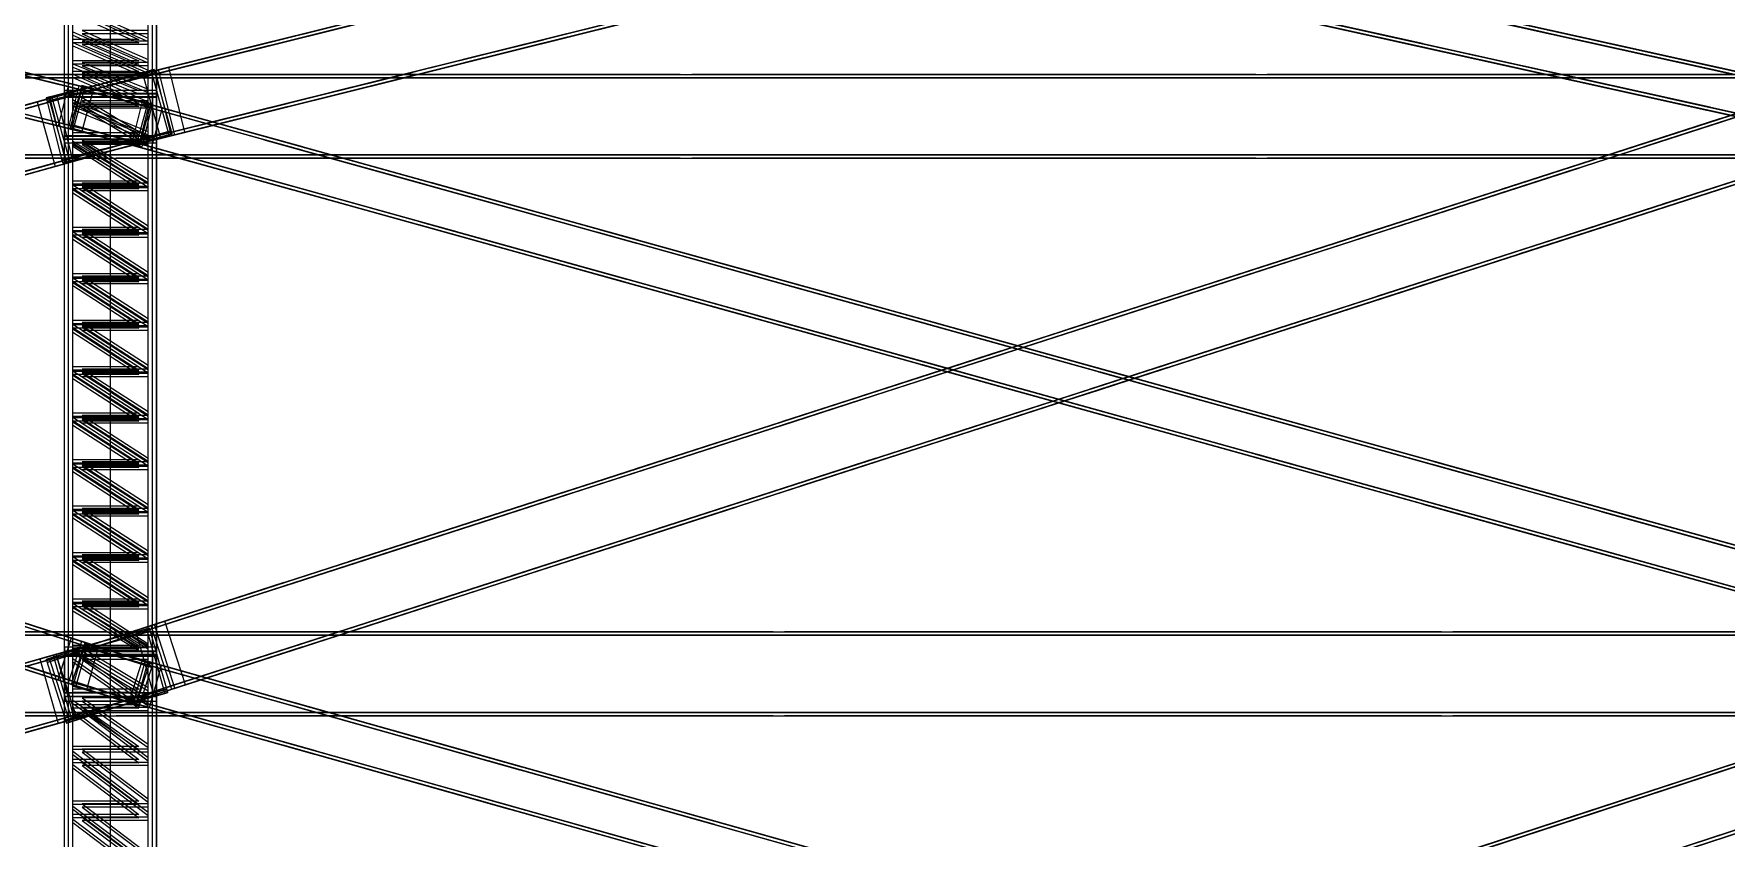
# Model space of a CAD drawing. Header units: millimetres. Extents: x -52000 to 48850, y -48850 to 51750.
# Drawn here: x -366 to 7721, y -19948 to -16106 of the extents above; entities that cross this region are included whole.
import ezdxf

# ---------------------------------------------------------------- set-up
doc = ezdxf.new("R2010")
doc.units = ezdxf.units.MM
doc.layers.add('D-BMK-AXIS', color=7, linetype='Continuous', lineweight=13)
doc.layers.add('D-STR-STRC', color=7, linetype='Continuous', lineweight=25)

msp = doc.modelspace()

# ---------------------------------------------------------------- linework, layer by layer
at = {"layer": 'D-BMK-AXIS'}
msp.add_line((0, -48000), (0, 48000), dxfattribs=at)
at = {"layer": 'D-STR-STRC'}
for points in [[(-307.1, -16411.5), (229.8, -16278), (7567.5, -14453.3), (7030.6, -14586.8)], [(-303.2, -16427), (233.7, -16293.5), (7571.4, -14468.9), (7034.5, -14602.4)], [(197.6, -16457.4), (-154.7, -16369.8), (-7492.4, -14545.2), (-7140, -14632.8)], [(201.5, -16441.9), (-150.8, -16354.3), (-7488.5, -14529.6), (-7136.2, -14617.3)], [(8441.1, -16451.1), (8097.3, -16375.1), (-152.7, -14550.4), (191.1, -14626.5)], [(8444.6, -16435.5), (8100.8, -16359.5), (-149.2, -14534.8), (194.6, -14610.9)], [(220, -16391.1), (-220, -16391.1), (-220, -14566.4), (220, -14566.4)], [(220, -16406.9), (-220, -16406.9), (-220, -14582.3), (220, -14582.3)], [(154.7, -16630.2), (-197.6, -16542.6), (-7535.3, -14717.9), (-7183, -14805.5)], [(150.8, -16645.7), (-201.5, -16558.1), (-7539.2, -14733.4), (-7186.8, -14821.1)], [(-233.7, -16706.5), (303.2, -16573), (7640.9, -14748.3), (7104, -14881.8)], [(-229.8, -16722), (307.1, -16588.5), (7644.7, -14763.9), (7107.8, -14897.4)], [(220, -16593.1), (-220, -16593.1), (-220, -14768.4), (220, -14768.4)], [(220, -16608.9), (-220, -16608.9), (-220, -14784.3), (220, -14784.3)], [(8399.2, -16640.5), (8055.4, -16564.5), (-194.6, -14739.8), (149.2, -14815.9)], [(8402.7, -16624.9), (8058.9, -16548.9), (-191.1, -14724.2), (152.7, -14800.3)], [(6985.4, -16112.8), (6743.9, -16059.4), (6109.6, -15919.1)], [(6998.3, -16115.6), (6364, -15975.3), (6122.5, -15921.9)], [(135, -16133.1), (-180, -16133.1), (-180, -15994.9)], [(135, -16148.9), (-180, -16148.9), (-180, -16010.8)], [(180, -16126.8), (180, -15988.7), (-135, -15988.7)], [(180, -16142.7), (180, -16004.5), (-135, -16004.5)], [(373.4, -16242.3), (936, -16102.4), (1368.1, -15994.9)], [(377.2, -16257.8), (939.9, -16117.9), (1371.9, -16010.5)], [(389.1, -16238.4), (821.2, -16130.9), (1383.8, -15991)], [(393, -16253.9), (825, -16146.5), (1387.7, -16006.5)], [(1669.7, -16233.2), (2232.3, -16093.3), (2664.4, -15985.8)], [(1673.5, -16248.7), (2236.2, -16108.8), (2668.2, -16001.4)], [(1685.5, -16229.3), (2117.5, -16121.8), (2680.2, -15981.9)], [(1689.3, -16244.8), (2121.3, -16137.4), (2684, -15997.4)], [(6252.5, -16165.8), (6011, -16112.3), (5376.7, -15972.1)], [(6256, -16150.1), (6014.5, -16096.7), (5380.2, -15956.4)], [(6265.4, -16168.6), (5631.1, -16028.3), (5389.6, -15974.9)], [(6268.9, -16153), (5634.6, -16012.7), (5393.1, -15959.3)], [(6981.9, -16128.4), (6740.4, -16075), (6106.1, -15934.7)], [(6994.8, -16131.2), (6360.5, -15991), (6119, -15937.5)], [(180, -16228.9), (180, -16090.8), (-135, -16090.8)], [(7669.4, -16280.4), (7427.9, -16227), (6793.6, -16086.7)], [(7672.9, -16264.8), (7431.4, -16211.4), (6797.1, -16071.1)], [(7682.3, -16283.3), (7048, -16143), (6806.5, -16089.6)], [(7685.8, -16267.7), (7051.5, -16127.4), (6810, -16074)], [(-202.7, -16385.5), (324.6, -16254.4), (756.6, -16147)], [(-198.9, -16401.1), (328.4, -16269.9), (760.4, -16162.5)], [(-187, -16381.6), (245.1, -16274.2), (772.4, -16143.1)], [(-183.1, -16397.1), (248.9, -16289.7), (776.2, -16158.6)], [(135, -16235.2), (-180, -16235.2), (-180, -16097)], [(135, -16251), (-180, -16251), (-180, -16112.9)], [(135, -16285.2), (-180, -16285.2), (-180, -16147)], [(135, -16301), (-180, -16301), (-180, -16162.8)], [(180, -16244.8), (180, -16106.6), (-135, -16106.6)], [(180, -16278.9), (180, -16140.7), (-135, -16140.7)], [(180, -16294.7), (180, -16156.6), (-135, -16156.6)], [(1058.2, -16385.2), (1620.9, -16245.3), (2052.9, -16137.9)], [(1062, -16400.8), (1624.7, -16260.9), (2056.7, -16153.4)], [(1074, -16381.3), (1506, -16273.9), (2068.7, -16134)], [(1077.8, -16396.8), (1509.9, -16289.4), (2072.5, -16149.5)], [(6940, -16317.8), (6698.5, -16264.4), (6064.2, -16124.1)], [(6943.5, -16302.2), (6702, -16248.8), (6067.7, -16108.5)], [(6952.9, -16320.7), (6318.6, -16180.4), (6077.1, -16127)], [(6956.4, -16305), (6322.1, -16164.8), (6080.6, -16111.3)], [(77.5, -16427.6), (-169.9, -16366), (-697.2, -16234.9)], [(81.4, -16412), (-166.1, -16350.5), (-693.4, -16219.4)], [(93.3, -16431.5), (-434, -16300.4), (-681.4, -16238.8)], [(97.2, -16416), (-430.1, -16284.8), (-677.6, -16223.3)], [(135, -16377.2), (-180, -16377.2), (-180, -16249.1)], [(180, -16370.9), (180, -16242.8), (-135, -16242.8)], [(8318.3, -16424), (8076.8, -16370.6), (7481.1, -16238.8)], [(8321.8, -16408.3), (8080.3, -16354.9), (7484.6, -16223.2)], [(8331.2, -16426.8), (7735.5, -16295.1), (7494, -16241.6)], [(8334.7, -16411.2), (7739, -16279.4), (7497.5, -16226)], [(-16500, -16316), (-16500, -16316), (16500, -16316), (16500, -16316)], [(-9875.8, -19078.8), (-9373.1, -18939.1), (208.5, -16276), (-294.2, -16415.7)], [(-9871.5, -19094.3), (-9368.8, -18954.5), (212.8, -16291.4), (-289.9, -16431.1)], [(-2722.5, -16300), (-2722.5, -16300), (-27.5, -16300), (-27.5, -16300)], [(-2722.5, -16316), (-2722.5, -16316), (-27.5, -16316), (-27.5, -16316)], [(-1020.8, -16617.7), (-318.6, -16422.5), (85.9, -16310)], [(-1016.5, -16633.1), (-314.3, -16437.9), (90.2, -16325.5)], [(-1010.6, -16614.8), (-606, -16502.4), (96.2, -16307.2)], [(-1006.3, -16630.2), (-601.7, -16517.8), (100.5, -16322.6)], [(-350, -16431.2), (-264.3, -16739.5), (238.4, -16599.8), (152.7, -16291.5)], [(-308.1, -19094.4), (209.8, -18927.3), (8459.8, -16264.2), (7941.9, -16431.3)], [(-307.1, -16411.5), (-229.8, -16722), (307.1, -16588.5), (229.8, -16278)], [(-303.1, -19109.7), (214.7, -18942.5), (8464.7, -16279.4), (7946.9, -16446.5)], [(-294.2, -16415.7), (-208.5, -16724), (294.2, -16584.3), (208.5, -16276)], [(-258.3, -16399.3), (-181, -16709.9), (355.8, -16576.4), (278.6, -16265.8)], [(135, -16393), (-180, -16393), (-180, -16264.9)], [(135, -16437.2), (-180, -16437.2), (-180, -16299.1)], [(135, -16453.1), (-180, -16453.1), (-180, -16314.9)], [(180, -16386.8), (180, -16258.7), (-135, -16258.7)], [(180, -16431), (180, -16292.8), (-135, -16292.8)], [(180, -16446.8), (180, -16308.6), (-135, -16308.6)], [(27.5, -16300), (27.5, -16300), (2722.5, -16300), (2722.5, -16300)], [(27.5, -16316), (27.5, -16316), (2722.5, -16316), (2722.5, -16316)], [(192.8, -16280.3), (278.5, -16588.7), (294.2, -16584.3), (208.5, -16276)], [(213.1, -16282.1), (290.3, -16592.7), (307.1, -16588.5), (229.8, -16278)], [(446.7, -16537.3), (1009.4, -16397.4), (1441.4, -16290)], [(450.6, -16552.8), (1013.3, -16412.9), (1445.3, -16305.5)], [(462.5, -16533.4), (894.5, -16425.9), (1457.2, -16286)], [(466.4, -16548.9), (898.4, -16441.5), (1461.1, -16301.6)], [(2777.5, -16300), (2777.5, -16300), (5472.5, -16300), (5472.5, -16300)], [(2777.5, -16316), (2777.5, -16316), (5472.5, -16316), (5472.5, -16316)], [(5527.5, -16300), (5527.5, -16300), (8222.5, -16300), (8222.5, -16300)], [(5527.5, -16316), (5527.5, -16316), (8222.5, -16316), (8222.5, -16316)], [(7627.5, -16469.9), (7386, -16416.5), (6751.7, -16276.2)], [(7631, -16454.2), (7389.5, -16400.8), (6755.2, -16260.5)], [(7640.4, -16472.7), (7006.1, -16332.4), (6764.6, -16279)], [(7643.9, -16457.1), (7009.6, -16316.8), (6768.1, -16263.4)], [(7323.1, -16631.1), (7924.2, -16437), (8340.9, -16302.5)], [(7328, -16646.3), (7929.1, -16452.3), (8345.8, -16317.8)], [(7337, -16626.6), (7753.7, -16492.1), (8354.7, -16298.1)], [(7341.9, -16641.8), (7758.6, -16507.3), (8359.7, -16313.3)], [(197.2, -19133.3), (-142.6, -19023.6), (-8392.6, -16360.5), (-8052.8, -16470.2)], [(202.2, -19118.1), (-137.7, -19008.4), (-8387.7, -16345.2), (-8047.8, -16454.9)], [(34.6, -16600.3), (-212.9, -16538.8), (-740.2, -16407.6)], [(50.4, -16604.2), (-476.9, -16473.1), (-724.4, -16411.6)], [(-307.1, -16411.5), (-229.8, -16722), (-213.1, -16717.9), (-290.3, -16407.3)], [(-294.2, -16415.7), (-208.5, -16724), (-192.8, -16719.7), (-278.5, -16411.3)], [(102, -16633.6), (152.7, -16429.8), (-199.6, -16342.2), (-250.3, -16546)], [(220, -16595), (220, -16377.2), (-220, -16377.2), (-220, -16595)], [(-200, -16608.9), (-200, -16391.1), (-220, -16391.1), (-220, -16608.9)], [(220, -16608.9), (220, -16391.1), (-220, -16391.1), (-220, -16608.9)], [(-200, -16608.1), (-200, -16391.9), (-220, -16391.9), (-220, -16608.1)], [(220, -19055.1), (-220, -19055.1), (-220, -16391.9), (220, -16391.9)], [(220, -16608.1), (220, -16391.9), (-220, -16391.9), (-220, -16608.1)], [(220, -19070.8), (-220, -19070.8), (-220, -16407.7), (220, -16407.7)], [(220, -16626.7), (220, -16410.6), (-220, -16410.6), (-220, -16626.7)], [(-184.7, -16562.3), (-134, -16358.5), (-150.8, -16354.3), (-201.5, -16558.1)], [(150.8, -16645.7), (201.5, -16441.9), (-150.8, -16354.3), (-201.5, -16558.1)], [(-177.4, -16559.7), (-121.1, -16357.4), (-136.8, -16353), (-193.1, -16555.3)], [(136.8, -16647), (193.1, -16444.7), (-136.8, -16353), (-193.1, -16555.3)], [(9770.3, -19123.2), (9440.4, -19031.5), (-141.1, -16368.4), (188.8, -16460.1)], [(192.6, -16662.5), (248.9, -16460.2), (-81, -16368.5), (-137.3, -16570.8)], [(9774.6, -19107.8), (9444.7, -19016.1), (-136.8, -16353), (193.1, -16444.7)], [(180, -16600.3), (180, -16410.6), (-135, -16410.6)], [(905.1, -16659.2), (673.4, -16594.8), (-28.8, -16399.6)], [(909.4, -16643.8), (677.7, -16579.4), (-24.5, -16384.2)], [(915.4, -16662), (213.2, -16466.9), (-18.6, -16402.5)], [(919.7, -16646.6), (217.4, -16451.5), (-14.3, -16387.1)], [(220, -16608.9), (220, -16391.1), (200, -16391.1), (200, -16608.9)], [(220, -16608.1), (220, -16391.9), (200, -16391.9), (200, -16608.1)], [(8279.9, -16597.8), (8038.4, -16544.4), (7442.7, -16412.6)], [(8292.8, -16600.6), (7697.1, -16468.9), (7455.6, -16415.4)], [(30.7, -16615.8), (-216.7, -16554.3), (-744, -16423.2)], [(46.5, -16619.8), (-480.8, -16488.6), (-728.3, -16427.1)], [(135, -16608.7), (-180, -16608.7), (-180, -16419)], [(135, -16624.4), (-180, -16624.4), (-180, -16434.8)], [(135, -16579.2), (-180, -16579.2), (-180, -16451.1)], [(135, -16595), (-180, -16595), (-180, -16467)], [(180, -16616), (180, -16426.3), (-135, -16426.3)], [(180, -16572.9), (180, -16444.9), (-135, -16444.9)], [(180, -16588.8), (180, -16460.7), (-135, -16460.7)], [(-129.4, -16680.6), (397.9, -16549.4), (829.9, -16442)], [(-125.5, -16696.1), (401.8, -16565), (833.8, -16457.5)], [(-113.6, -16676.6), (318.4, -16569.2), (845.7, -16438.1)], [(-109.7, -16692.2), (322.3, -16584.7), (849.6, -16453.6)], [(136.8, -16647), (193.1, -16444.7), (177.4, -16440.3), (121.1, -16642.6)], [(150.8, -16645.7), (201.5, -16441.9), (184.7, -16437.7), (134, -16641.5)], [(8276.4, -16613.4), (8034.9, -16560), (7439.2, -16428.2)], [(8289.3, -16616.2), (7693.6, -16484.5), (7452.1, -16431.1)], [(-9794.4, -19371.7), (-9291.7, -19232), (289.9, -16568.9), (-212.8, -16708.6)], [(137.7, -19317.9), (-202.2, -19208.2), (-8452.2, -16545.1), (-8112.3, -16654.8)], [(142.6, -19302.7), (-197.2, -19193), (-8447.2, -16529.8), (-8107.4, -16639.5)], [(-214.7, -19383.7), (303.1, -19216.6), (8553.1, -16553.5), (8035.3, -16720.6)], [(-209.8, -19399), (308.1, -19231.8), (8558.1, -16568.7), (8040.2, -16735.8)], [(9718.4, -19310.1), (9388.5, -19218.4), (-193.1, -16555.3), (136.8, -16647)], [(9722.7, -19294.7), (9392.8, -19203), (-188.8, -16539.9), (141.1, -16631.6)], [(857.5, -16830.7), (625.8, -16766.3), (-76.5, -16571.1)], [(867.7, -16833.5), (165.5, -16638.4), (-66.2, -16574)], [(6635.6, -16853), (7273, -16647.2), (7689.7, -16512.7)], [(6640.5, -16868.2), (7277.9, -16662.5), (7694.6, -16528)], [(6649.5, -16848.5), (7066.2, -16714), (7703.6, -16508.3)], [(6654.4, -16863.7), (7071.1, -16729.2), (7708.5, -16523.5)], [(-9790.1, -19387.1), (-9287.4, -19247.4), (294.2, -16584.3), (-208.5, -16724)], [(-939.4, -16910.6), (-237.2, -16715.4), (167.4, -16602.9)], [(-935.1, -16926), (-232.9, -16730.8), (171.6, -16618.4)], [(-929.1, -16907.7), (-524.6, -16795.3), (177.6, -16600.1)], [(-924.9, -16923.1), (-520.3, -16810.7), (181.9, -16615.5)], [(220, -19255.5), (-220, -19255.5), (-220, -16592.3), (220, -16592.3)], [(220, -19271.2), (-220, -19271.2), (-220, -16608.1), (220, -16608.1)], [(135, -16809.1), (-180, -16809.1), (-180, -16619.4)], [(135, -16830.7), (-180, -16830.7), (-180, -16627.4)], [(135, -16824.9), (-180, -16824.9), (-180, -16635.2)], [(135, -16846.4), (-180, -16846.4), (-180, -16643.1)], [(180, -16800.7), (180, -16611), (-135, -16611)], [(180, -16822.2), (180, -16619), (-135, -16619)], [(180, -16816.4), (180, -16626.7), (-135, -16626.7)], [(180, -16838), (180, -16634.7), (-135, -16634.7)], [(853.2, -16846.1), (621.5, -16781.7), (-80.7, -16586.5)], [(863.4, -16849), (161.2, -16653.8), (-70.5, -16589.4)], [(1703.6, -16881.1), (1471.9, -16816.7), (729.2, -16610.3)], [(1707.9, -16865.7), (1476.2, -16801.3), (733.5, -16594.9)], [(1713.8, -16884), (971.2, -16677.6), (739.5, -16613.2)], [(1718.1, -16868.6), (975.5, -16662.1), (743.7, -16597.7)], [(7416.5, -16920.4), (8017.6, -16726.3), (8434.3, -16591.8)], [(7421.4, -16935.6), (8022.5, -16741.6), (8439.2, -16607.1)], [(7430.4, -16915.9), (7847.1, -16781.4), (8448.1, -16587.4)], [(7435.3, -16931.1), (7852, -16796.6), (8453, -16602.6)], [(-16500, -16684), (-16500, -16684), (16500, -16684), (16500, -16684)], [(-2722.5, -16684), (-2722.5, -16684), (-27.5, -16684), (-27.5, -16684)], [(-2722.5, -16700), (-2722.5, -16700), (-27.5, -16700), (-27.5, -16700)], [(27.5, -16684), (27.5, -16684), (2722.5, -16684), (2722.5, -16684)], [(27.5, -16700), (27.5, -16700), (2722.5, -16700), (2722.5, -16700)], [(2777.5, -16684), (2777.5, -16684), (5472.5, -16684), (5472.5, -16684)], [(2777.5, -16700), (2777.5, -16700), (5472.5, -16700), (5472.5, -16700)], [(5527.5, -16684), (5527.5, -16684), (8222.5, -16684), (8222.5, -16684)], [(5527.5, -16700), (5527.5, -16700), (8222.5, -16700), (8222.5, -16700)], [(5948.1, -17074.9), (6585.5, -16869.2), (7002.2, -16734.7)], [(5962, -17070.4), (6378.7, -16935.9), (7016.1, -16730.2)], [(180, -17022.7), (180, -16819.4), (-135, -16819.4)], [(1651.7, -17068), (1419.9, -17003.6), (677.3, -16797.2)], [(1655.9, -17052.6), (1424.2, -16988.2), (681.6, -16781.8)], [(1661.9, -17070.9), (919.2, -16864.5), (687.5, -16800.1)], [(1666.2, -17055.5), (923.5, -16849.1), (691.8, -16784.7)], [(2506.4, -17087.6), (2274.6, -17023.2), (1532, -16816.8)], [(2516.6, -17090.5), (1773.9, -16884.1), (1542.2, -16819.7)], [(5953, -17090.1), (6590.4, -16884.4), (7007.1, -16749.9)], [(5966.9, -17085.7), (6383.6, -16951.2), (7021, -16745.4)], [(6729, -17142.3), (7366.4, -16936.5), (7783.1, -16802)], [(6733.9, -17157.5), (7371.3, -16951.8), (7788, -16817.3)], [(6742.9, -17137.8), (7159.6, -17003.3), (7797, -16797.6)], [(6747.8, -17153), (7164.5, -17018.5), (7801.9, -16812.8)], [(135, -17031.1), (-180, -17031.1), (-180, -16827.8)], [(135, -17046.8), (-180, -17046.8), (-180, -16843.5)], [(135, -17052.6), (-180, -17052.6), (-180, -16849.3)], [(135, -17068.3), (-180, -17068.3), (-180, -16865.1)], [(180, -17038.4), (180, -16835.1), (-135, -16835.1)], [(180, -17044.2), (180, -16840.9), (-135, -16840.9)], [(180, -17059.9), (180, -16856.7), (-135, -16856.7)], [(2502.1, -17103.1), (2270.4, -17038.7), (1527.7, -16832.2)], [(2512.3, -17105.9), (1769.6, -16899.5), (1537.9, -16835.1)], [(5260.6, -17296.9), (5898, -17091.1), (6314.7, -16956.6)], [(5265.5, -17312.1), (5902.9, -17106.3), (6319.6, -16971.8)], [(5274.5, -17292.4), (5691.2, -17157.9), (6328.6, -16952.1)], [(5279.4, -17307.6), (5696.1, -17173.1), (6333.5, -16967.3)], [(135, -17253), (-180, -17253), (-180, -17049.7)], [(180, -17244.6), (180, -17041.3), (-135, -17041.3)], [(180, -17260.3), (180, -17057.1), (-135, -17057.1)], [(180, -17266.1), (180, -17062.9), (-135, -17062.9)], [(2450.1, -17290), (2218.4, -17225.6), (1475.7, -17019.1)], [(2454.4, -17274.6), (2222.7, -17210.2), (1480, -17003.7)], [(2460.4, -17292.8), (1717.7, -17086.4), (1486, -17022)], [(2464.6, -17277.4), (1722, -17071), (1490.3, -17006.6)], [(3300.5, -17325), (3068.8, -17260.6), (2326.1, -17054.2)], [(3304.8, -17309.6), (3073.1, -17245.2), (2330.4, -17038.7)], [(3310.8, -17327.8), (2568.1, -17121.4), (2336.4, -17057)], [(3315.1, -17312.4), (2572.4, -17106), (2340.7, -17041.6)], [(6041.5, -17364.2), (6678.9, -17158.5), (7095.6, -17024)], [(6046.4, -17379.5), (6683.8, -17173.7), (7100.5, -17039.2)], [(6055.4, -17359.7), (6472.1, -17225.2), (7109.5, -17019.5)], [(6060.3, -17375), (6477, -17240.5), (7114.4, -17034.7)], [(135, -17268.7), (-180, -17268.7), (-180, -17065.5)], [(135, -17274.5), (-180, -17274.5), (-180, -17071.3)], [(135, -17290.2), (-180, -17290.2), (-180, -17087)], [(180, -17281.8), (180, -17078.6), (-135, -17078.6)], [(4573.1, -17518.8), (5210.5, -17313), (5627.2, -17178.5)], [(4578, -17534), (5215.4, -17328.3), (5632.1, -17193.7)], [(4587, -17514.3), (5003.7, -17379.8), (5641.1, -17174)], [(4591.9, -17529.5), (5008.6, -17395), (5646, -17189.3)], [(135, -17474.9), (-180, -17474.9), (-180, -17271.7)], [(135, -17490.6), (-180, -17490.6), (-180, -17287.4)], [(135, -17496.4), (-180, -17496.4), (-180, -17293.2)], [(180, -17466.5), (180, -17263.3), (-135, -17263.3)], [(180, -17482.2), (180, -17279), (-135, -17279)], [(180, -17488), (180, -17284.8), (-135, -17284.8)], [(180, -17503.7), (180, -17300.5), (-135, -17300.5)], [(3248.6, -17511.9), (3016.9, -17447.5), (2274.2, -17241.1)], [(3252.9, -17496.5), (3021.1, -17432.1), (2278.5, -17225.7)], [(3258.8, -17514.7), (2516.1, -17308.3), (2284.4, -17243.9)], [(3263.1, -17499.3), (2520.4, -17292.9), (2288.7, -17228.5)], [(4099, -17546.9), (3867.3, -17482.5), (3124.6, -17276.1)], [(4103.3, -17531.5), (3871.6, -17467.1), (3128.9, -17260.7)], [(4109.2, -17549.8), (3366.6, -17343.3), (3134.8, -17278.9)], [(4113.5, -17534.3), (3370.8, -17327.9), (3139.1, -17263.5)], [(5354, -17586.2), (5991.4, -17380.4), (6408.1, -17245.9)], [(5358.9, -17601.4), (5996.3, -17395.6), (6413, -17261.1)], [(5367.9, -17581.7), (5784.6, -17447.2), (6422, -17241.4)], [(5372.8, -17596.9), (5789.5, -17462.4), (6426.9, -17256.6)], [(135, -17512.2), (-180, -17512.2), (-180, -17308.9)], [(4047, -17733.8), (3815.3, -17669.4), (3072.7, -17463)], [(4051.3, -17718.4), (3819.6, -17654), (3076.9, -17447.6)], [(4057.3, -17736.7), (3314.6, -17530.3), (3082.9, -17465.9)], [(4061.6, -17721.3), (3318.9, -17514.8), (3087.2, -17450.4)], [(3885.6, -17740.7), (4523, -17535), (4939.7, -17400.4)], [(3890.5, -17755.9), (4527.9, -17550.2), (4944.6, -17415.7)], [(3899.5, -17736.2), (4316.2, -17601.7), (4953.6, -17396)], [(3904.4, -17751.5), (4321.1, -17617), (4958.5, -17411.2)], [(4680.4, -17803.6), (5097.1, -17669.1), (5734.5, -17463.3)], [(135, -17696.8), (-180, -17696.8), (-180, -17493.6)], [(135, -17712.6), (-180, -17712.6), (-180, -17509.3)], [(135, -17718.4), (-180, -17718.4), (-180, -17515.1)], [(135, -17734.1), (-180, -17734.1), (-180, -17530.8)], [(180, -17688.4), (180, -17485.2), (-135, -17485.2)], [(180, -17704.2), (180, -17500.9), (-135, -17500.9)], [(180, -17710), (180, -17506.7), (-135, -17506.7)], [(180, -17725.7), (180, -17522.4), (-135, -17522.4)], [(4897.5, -17768.8), (4665.7, -17704.4), (3923.1, -17498)], [(4901.7, -17753.4), (4670, -17689), (3927.4, -17482.6)], [(4907.7, -17771.7), (4165, -17565.3), (3933.3, -17500.9)], [(4912, -17756.3), (4169.3, -17549.9), (3937.6, -17485.4)], [(4666.5, -17808.1), (5303.9, -17602.3), (5720.6, -17467.8)], [(4671.4, -17823.3), (5308.8, -17617.6), (5725.5, -17483)], [(4685.3, -17818.8), (5102, -17684.3), (5739.4, -17478.6)], [(3198.1, -17962.6), (3835.5, -17756.9), (4252.2, -17622.4)], [(3212, -17958.2), (3628.7, -17823.7), (4266.1, -17617.9)], [(180, -17910.4), (180, -17707.1), (-135, -17707.1)], [(3203, -17977.9), (3840.4, -17772.1), (4257.1, -17637.6)], [(3216.9, -17973.4), (3633.6, -17838.9), (4271, -17633.1)], [(4845.5, -17955.8), (4613.8, -17891.4), (3871.1, -17684.9)], [(4849.8, -17940.3), (4618.1, -17875.9), (3875.4, -17669.5)], [(4855.7, -17958.6), (4113.1, -17752.2), (3881.4, -17687.8)], [(4860, -17943.2), (4117.4, -17736.8), (3885.6, -17672.4)], [(3979, -18030), (4616.4, -17824.3), (5033.1, -17689.7)], [(3983.9, -18045.2), (4621.3, -17839.5), (5038, -17705)], [(3992.9, -18025.5), (4409.6, -17891), (5047, -17685.3)], [(3997.8, -18040.8), (4414.5, -17906.3), (5051.9, -17700.5)], [(5700.2, -17975.4), (5468.5, -17910.9), (4725.8, -17704.5)], [(5710.4, -17978.2), (4967.8, -17771.8), (4736.1, -17707.4)], [(135, -17918.8), (-180, -17918.8), (-180, -17715.5)], [(135, -17934.5), (-180, -17934.5), (-180, -17731.2)], [(135, -17940.3), (-180, -17940.3), (-180, -17737.1)], [(135, -17956), (-180, -17956), (-180, -17752.8)], [(180, -17926.1), (180, -17722.8), (-135, -17722.8)], [(180, -17931.9), (180, -17728.6), (-135, -17728.6)], [(180, -17947.6), (180, -17744.4), (-135, -17744.4)], [(5695.9, -17990.8), (5464.2, -17926.4), (4721.5, -17719.9)], [(5706.2, -17993.6), (4963.5, -17787.2), (4731.8, -17722.8)], [(2510.6, -18184.6), (3148, -17978.8), (3564.7, -17844.3)], [(2515.5, -18199.8), (3152.9, -17994), (3569.6, -17859.5)], [(2524.5, -18180.1), (2941.2, -18045.6), (3578.6, -17839.8)], [(2529.4, -18195.3), (2946.1, -18060.8), (3583.5, -17855.1)], [(135, -18140.7), (-180, -18140.7), (-180, -17937.5)], [(180, -18132.3), (180, -17929), (-135, -17929)], [(180, -18148), (180, -17944.8), (-135, -17944.8)], [(180, -18153.8), (180, -17950.6), (-135, -17950.6)], [(3291.5, -18251.9), (3928.9, -18046.2), (4345.6, -17911.7)], [(3296.4, -18267.2), (3933.8, -18061.4), (4350.5, -17926.9)], [(3305.4, -18247.5), (3722.1, -18113), (4359.5, -17907.2)], [(3310.3, -18262.7), (3727, -18128.2), (4364.4, -17922.4)], [(5644, -18177.7), (5412.3, -18113.3), (4669.6, -17906.9)], [(5648.3, -18162.3), (5416.5, -18097.9), (4673.9, -17891.4)], [(5654.2, -18180.5), (4911.5, -17974.1), (4679.8, -17909.7)], [(5658.5, -18165.1), (4915.8, -17958.7), (4684.1, -17894.3)], [(6494.4, -18212.7), (6262.7, -18148.3), (5520, -17941.9)], [(6498.7, -18197.3), (6267, -18132.9), (5524.3, -17926.5)], [(6504.6, -18215.5), (5762, -18009.1), (5530.2, -17944.7)], [(6508.9, -18200.1), (5766.2, -17993.7), (5534.5, -17929.3)], [(135, -18156.4), (-180, -18156.4), (-180, -17953.2)], [(135, -18162.2), (-180, -18162.2), (-180, -17959)], [(135, -18177.9), (-180, -18177.9), (-180, -17974.7)], [(180, -18169.5), (180, -17966.3), (-135, -17966.3)], [(1823.1, -18406.5), (2460.5, -18200.7), (2877.2, -18066.2)], [(1828, -18421.7), (2465.4, -18216), (2882.1, -18081.5)], [(1837, -18402), (2253.7, -18267.5), (2891.1, -18061.8)], [(1841.9, -18417.2), (2258.6, -18282.7), (2896, -18077)], [(6446.7, -18384.2), (6215, -18319.8), (5472.3, -18113.4)], [(135, -18362.6), (-180, -18362.6), (-180, -18159.4)], [(135, -18378.3), (-180, -18378.3), (-180, -18175.1)], [(135, -18384.1), (-180, -18384.1), (-180, -18180.9)], [(180, -18354.2), (180, -18151), (-135, -18151)], [(180, -18369.9), (180, -18166.7), (-135, -18166.7)], [(180, -18375.7), (180, -18172.5), (-135, -18172.5)], [(180, -18391.5), (180, -18188.2), (-135, -18188.2)], [(2604, -18473.9), (3241.4, -18268.1), (3658.1, -18133.6)], [(2608.9, -18489.1), (3246.3, -18283.3), (3663, -18148.8)], [(2617.9, -18469.4), (3034.6, -18334.9), (3672, -18129.1)], [(2622.8, -18484.6), (3039.5, -18350.1), (3676.9, -18144.4)], [(6442.4, -18399.6), (6210.7, -18335.2), (5468, -18128.8)], [(6452.7, -18402.5), (5710, -18196), (5478.3, -18131.6)], [(6457, -18387), (5714.3, -18180.6), (5482.6, -18116.2)], [(7292.8, -18434.6), (7061.1, -18370.2), (6318.5, -18163.8)], [(7297.1, -18419.2), (7065.4, -18354.8), (6322.7, -18148.4)], [(7303.1, -18437.5), (6560.4, -18231), (6328.7, -18166.6)], [(7307.4, -18422.1), (6564.7, -18215.6), (6333, -18151.2)], [(135, -18399.9), (-180, -18399.9), (-180, -18196.6)], [(1135.6, -18628.4), (1773, -18422.7), (2189.7, -18288.2)], [(1140.5, -18643.6), (1777.9, -18437.9), (2194.6, -18303.4)], [(1149.5, -18623.9), (1566.2, -18489.4), (2203.6, -18283.7)], [(1154.4, -18639.2), (1571.1, -18504.7), (2208.5, -18298.9)], [(1916.5, -18695.8), (2553.9, -18490), (2970.6, -18355.5)], [(1930.4, -18691.3), (2347.1, -18556.8), (2984.5, -18351.1)], [(7240.9, -18621.5), (7009.2, -18557.1), (6266.5, -18350.7)], [(7245.2, -18606.1), (7013.5, -18541.7), (6270.8, -18335.3)], [(7251.1, -18624.4), (6508.5, -18418), (6276.8, -18353.6)], [(7255.4, -18609), (6512.8, -18402.5), (6281, -18338.1)], [(135, -18584.6), (-180, -18584.6), (-180, -18381.3)], [(135, -18600.3), (-180, -18600.3), (-180, -18397)], [(135, -18606.1), (-180, -18606.1), (-180, -18402.8)], [(135, -18621.8), (-180, -18621.8), (-180, -18418.6)], [(180, -18576.1), (180, -18372.9), (-135, -18372.9)], [(180, -18591.9), (180, -18388.6), (-135, -18388.6)], [(180, -18597.7), (180, -18394.4), (-135, -18394.4)], [(180, -18613.4), (180, -18410.1), (-135, -18410.1)], [(1921.4, -18711), (2558.8, -18505.3), (2975.5, -18370.8)], [(1935.3, -18706.5), (2352, -18572), (2989.4, -18366.3)], [(8091.3, -18656.6), (7859.6, -18592.1), (7116.9, -18385.7)], [(8095.6, -18641.1), (7863.9, -18576.7), (7121.2, -18370.3)], [(8101.6, -18659.4), (7358.9, -18453), (7127.2, -18388.6)], [(8105.8, -18644), (7363.2, -18437.6), (7131.5, -18373.2)], [(448.1, -18850.3), (1085.5, -18644.6), (1502.2, -18510.1)], [(462, -18845.9), (878.7, -18711.4), (1516.1, -18505.6)], [(180, -18798.1), (180, -18594.8), (-135, -18594.8)], [(453, -18865.6), (1090.4, -18659.8), (1507.1, -18525.3)], [(466.9, -18861.1), (883.6, -18726.6), (1521, -18520.8)], [(1229, -18917.7), (1866.4, -18712), (2283.1, -18577.5)], [(1233.9, -18932.9), (1871.3, -18727.2), (2288, -18592.7)], [(1242.9, -18913.2), (1659.6, -18778.7), (2297, -18573)], [(1247.8, -18928.5), (1664.5, -18794), (2301.9, -18588.2)], [(8039.4, -18843.5), (7807.6, -18779.1), (7065, -18572.6)], [(8043.6, -18828.1), (7811.9, -18763.6), (7069.3, -18557.2)], [(8049.6, -18846.3), (7306.9, -18639.9), (7075.2, -18575.5)], [(8053.9, -18830.9), (7311.2, -18624.5), (7079.5, -18560.1)], [(135, -18806.5), (-180, -18806.5), (-180, -18603.2)], [(135, -18822.2), (-180, -18822.2), (-180, -18619)], [(135, -18828), (-180, -18828), (-180, -18624.8)], [(135, -18843.7), (-180, -18843.7), (-180, -18640.5)], [(180, -18813.8), (180, -18610.5), (-135, -18610.5)], [(180, -18819.6), (180, -18616.4), (-135, -18616.4)], [(180, -18835.3), (180, -18632.1), (-135, -18632.1)], [(-203, -19060.5), (398, -18866.5), (814.7, -18732)], [(-198.1, -19075.8), (402.9, -18881.7), (819.6, -18747.2)], [(-189.2, -19056.1), (227.5, -18921.6), (828.6, -18727.5)], [(-184.3, -19071.3), (232.4, -18936.8), (833.5, -18742.8)], [(78.4, -19094.9), (-160.3, -19017.9), (-761.4, -18823.8)], [(83.3, -19079.7), (-155.4, -19002.6), (-756.5, -18808.6)], [(92.2, -19099.4), (-508.8, -18905.4), (-747.5, -18828.3)], [(97.2, -19084.2), (-503.9, -18890.1), (-742.6, -18813.1)], [(135, -19028.4), (-180, -19028.4), (-180, -18825.2)], [(135, -19044.1), (-180, -19044.1), (-180, -18840.9)], [(180, -19020), (180, -18816.8), (-135, -18816.8)], [(180, -19035.7), (180, -18832.5), (-135, -18832.5)], [(180, -19028), (180, -18838.3), (-135, -18838.3)], [(541.5, -19139.6), (1178.9, -18933.9), (1595.6, -18799.4)], [(546.4, -19154.9), (1183.8, -18949.1), (1600.5, -18814.6)], [(555.4, -19135.2), (972.1, -19000.7), (1609.5, -18794.9)], [(560.3, -19150.4), (977, -19015.9), (1614.4, -18810.1)], [(-258, -19078.3), (-159.7, -19382.8), (358.2, -19215.6), (259.9, -18911.1)], [(135, -19036.4), (-180, -19036.4), (-180, -18846.7)], [(135, -19052.1), (-180, -19052.1), (-180, -18862.4)], [(180, -19043.7), (180, -18854), (-135, -18854)], [(-19163.1, -18979.1), (-19163.1, -18979.1), (19163.1, -18979.1), (19163.1, -18979.1)], [(-11424.6, -22213.3), (-10964.7, -22083.8), (186.6, -18944.4), (-273.3, -19073.9)], [(-11420.3, -22228.7), (-10960.3, -22099.2), (190.9, -18959.8), (-269, -19089.3)], [(-3166.4, -18963.1), (-3166.4, -18963.1), (-27.5, -18963.1), (-27.5, -18963.1)], [(-3166.4, -18979.1), (-3166.4, -18979.1), (-27.5, -18979.1), (-27.5, -18979.1)], [(-1127.4, -19314.3), (-308.6, -19083.8), (61.5, -18979.6)], [(-1123.9, -19313.3), (-753.8, -19209.1), (65, -18978.6)], [(-1123.1, -19329.7), (-304.3, -19099.2), (65.8, -18995)], [(-1119.6, -19328.7), (-749.5, -19224.5), (69.3, -18994)], [(23.7, -19264.3), (-215, -19187.3), (-816.1, -18993.2)], [(37.6, -19268.8), (-563.5, -19074.7), (-802.2, -18997.7)], [(-337.4, -19091.9), (-250.6, -19399.9), (209.3, -19270.4), (122.6, -18962.4)], [(-308.1, -19094.4), (-209.8, -19399), (308.1, -19231.8), (209.8, -18927.3)], [(-290.1, -22229.2), (190.5, -22071.8), (9772, -18932.4), (9291.5, -19089.8)], [(-285.1, -22244.5), (195.5, -22087), (9777, -18947.6), (9296.4, -19105)], [(-273.3, -19073.9), (-186.6, -19381.9), (273.3, -19252.4), (186.6, -18944.4)], [(87.6, -19301.7), (152.1, -19101.9), (-187.8, -18992.2), (-252.3, -19192)], [(27.5, -18963.1), (27.5, -18963.1), (3166.4, -18963.1), (3166.4, -18963.1)], [(27.5, -18979.1), (27.5, -18979.1), (3166.4, -18979.1), (3166.4, -18979.1)], [(172.2, -18948.4), (259, -19256.4), (273.3, -19252.4), (186.6, -18944.4)], [(193.6, -18932.5), (291.9, -19237), (308.1, -19231.8), (209.8, -18927.3)], [(3221.4, -18963.1), (3221.4, -18963.1), (6360.2, -18963.1), (6360.2, -18963.1)], [(3221.4, -18979.1), (3221.4, -18979.1), (6360.2, -18979.1), (6360.2, -18979.1)], [(6415.2, -18963.1), (6415.2, -18963.1), (9554.1, -18963.1), (9554.1, -18963.1)], [(6415.2, -18979.1), (6415.2, -18979.1), (9554.1, -18979.1), (9554.1, -18979.1)], [(18.8, -19279.5), (-219.9, -19202.5), (-821, -19008.5)], [(32.6, -19284), (-568.4, -19090), (-807.1, -19012.9)], [(-273.3, -19073.9), (-186.6, -19381.9), (-172.2, -19377.8), (-259, -19069.8)], [(220, -19252.5), (220, -19036.4), (-220, -19036.4), (-220, -19252.5)], [(-200, -19271.2), (-200, -19055.1), (-220, -19055.1), (-220, -19271.2)], [(220, -19271.2), (220, -19055.1), (-220, -19055.1), (-220, -19271.2)], [(-200, -19270.1), (-200, -19056.2), (-220, -19056.2), (-220, -19270.1)], [(220, -22195.6), (-220, -22195.6), (-220, -19056.2), (220, -19056.2)], [(220, -19270.1), (220, -19056.2), (-220, -19056.2), (-220, -19270.1)], [(220, -22211.2), (-220, -22211.2), (-220, -19071.8), (220, -19071.8)], [(220, -19293.5), (220, -19079.7), (-220, -19079.7), (-220, -19293.5)], [(-186, -19213.4), (-121.5, -19013.6), (-137.7, -19008.4), (-202.2, -19208.2)], [(137.7, -19317.9), (202.2, -19118.1), (-137.7, -19008.4), (-202.2, -19208.2)], [(135, -19236.8), (-180, -19236.8), (-180, -19047.1)], [(135, -19252.5), (-180, -19252.5), (-180, -19062.8)], [(-165, -19225.8), (-108.1, -19023.6), (-122.5, -19019.6), (-179.4, -19221.7)], [(122.5, -19306.7), (179.4, -19104.5), (-122.5, -19019.6), (-179.4, -19221.7)], [(180, -19228.4), (180, -19038.7), (-135, -19038.7)], [(180, -19244.1), (180, -19054.4), (-135, -19054.4)], [(180, -19300.8), (180, -19079.7), (-135, -19079.7)], [(11326.3, -22259.4), (11024.5, -22174.4), (-126.8, -19035), (175, -19119.9)], [(11330.6, -22244), (11028.8, -22159), (-122.5, -19019.6), (179.4, -19104.5)], [(186.5, -19324.7), (243.4, -19122.6), (-58.4, -19037.6), (-115.3, -19239.7)], [(-109.7, -19349.8), (491.4, -19155.8), (908.1, -19021.3)], [(-104.7, -19365.1), (496.3, -19171), (913, -19036.5)], [(-95.8, -19345.4), (320.9, -19210.9), (922, -19016.8)], [(-90.9, -19360.6), (325.8, -19226.1), (926.9, -19032.1)], [(1025.6, -19359.4), (813.6, -19299.7), (-5.2, -19069.2)], [(1029.1, -19360.4), (210.3, -19129.9), (-1.7, -19070.2)], [(1029.9, -19344), (817.9, -19284.3), (-0.9, -19053.8)], [(1033.5, -19345), (214.7, -19114.5), (2.7, -19054.8)], [(220, -19271.2), (220, -19055.1), (200, -19055.1), (200, -19271.2)], [(220, -19270.1), (220, -19056.2), (200, -19056.2), (200, -19270.1)], [(-308.1, -19094.4), (-209.8, -19399), (-193.6, -19393.7), (-291.9, -19089.2)], [(135, -19311.4), (-180, -19311.4), (-180, -19090.2)], [(135, -19326.9), (-180, -19326.9), (-180, -19105.8)], [(180, -19316.4), (180, -19095.2), (-135, -19095.2)], [(122.5, -19306.7), (179.4, -19104.5), (165, -19100.5), (108.1, -19302.6)], [(137.7, -19317.9), (202.2, -19118.1), (186, -19112.8), (121.5, -19312.7)], [(-11342.2, -22505.9), (-10882.3, -22376.4), (269, -19237), (-190.9, -19366.5)], [(-195.5, -22518.1), (285.1, -22360.7), (9866.7, -19221.2), (9386.1, -19378.7)], [(-190.5, -22533.3), (290.1, -22375.9), (9871.7, -19236.4), (9391.1, -19393.9)], [(11273.7, -22446.1), (10971.9, -22361.1), (-179.4, -19221.7), (122.5, -19306.7)], [(11278.1, -22430.7), (10976.2, -22345.7), (-175, -19206.3), (126.8, -19291.3)], [(977.4, -19530.8), (765.4, -19471.1), (-53.4, -19240.5)], [(980.9, -19531.7), (162.1, -19301.2), (-49.9, -19241.5)], [(-11337.9, -22521.3), (-10878, -22391.8), (273.3, -19252.4), (-186.6, -19381.9)], [(-1045, -19606.9), (-226.2, -19376.4), (143.9, -19272.2)], [(-1041.5, -19605.9), (-671.4, -19501.8), (147.4, -19271.2)], [(-1040.7, -19622.3), (-221.9, -19391.8), (148.2, -19287.6)], [(-1037.2, -19621.3), (-667.1, -19517.2), (151.7, -19286.6)], [(220, -22393.9), (-220, -22393.9), (-220, -19254.5), (220, -19254.5)], [(220, -22409.5), (-220, -22409.5), (-220, -19270.1), (220, -19270.1)], [(135, -19509.7), (-180, -19509.7), (-180, -19288.5)], [(135, -19525.2), (-180, -19525.2), (-180, -19304.1)], [(180, -19499.1), (180, -19278), (-135, -19278)], [(180, -19514.7), (180, -19293.5), (-135, -19293.5)], [(180, -19562.4), (180, -19324.3), (-135, -19324.3)], [(973, -19546.2), (761, -19486.5), (-57.8, -19256)], [(976.6, -19547.1), (157.8, -19316.6), (-54.2, -19256.9)], [(1954.9, -19621), (1742.9, -19561.3), (877.7, -19317.8)], [(1958.4, -19622), (1093.2, -19378.4), (881.2, -19318.7)], [(1959.2, -19605.6), (1747.2, -19545.9), (882, -19302.4)], [(1962.7, -19606.6), (1097.5, -19363), (885.5, -19303.3)], [(-19163.1, -19347.1), (-19163.1, -19347.1), (19163.1, -19347.1), (19163.1, -19347.1)], [(-3166.4, -19347.1), (-3166.4, -19347.1), (-27.5, -19347.1), (-27.5, -19347.1)], [(-3166.4, -19363.1), (-3166.4, -19363.1), (-27.5, -19363.1), (-27.5, -19363.1)], [(135, -19573), (-180, -19573), (-180, -19334.8)], [(135, -19588.5), (-180, -19588.5), (-180, -19350.4)], [(180, -19578), (180, -19339.8), (-135, -19339.8)], [(27.5, -19347.1), (27.5, -19347.1), (3166.4, -19347.1), (3166.4, -19347.1)], [(27.5, -19363.1), (27.5, -19363.1), (3166.4, -19363.1), (3166.4, -19363.1)], [(3221.4, -19347.1), (3221.4, -19347.1), (6360.2, -19347.1), (6360.2, -19347.1)], [(3221.4, -19363.1), (3221.4, -19363.1), (6360.2, -19363.1), (6360.2, -19363.1)], [(6415.2, -19347.1), (6415.2, -19347.1), (9554.1, -19347.1), (9554.1, -19347.1)], [(6415.2, -19363.1), (6415.2, -19363.1), (9554.1, -19363.1), (9554.1, -19363.1)], [(1906.6, -19792.4), (1694.6, -19732.7), (829.4, -19489.1)], [(6968.3, -19851), (7708.5, -19608.5), (8095.3, -19481.8)], [(6975.9, -19848.5), (7362.6, -19721.8), (8102.8, -19479.3)], [(135, -19771.3), (-180, -19771.3), (-180, -19533.1)], [(135, -19786.8), (-180, -19786.8), (-180, -19548.7)], [(180, -19760.7), (180, -19522.6), (-135, -19522.6)], [(180, -19776.3), (180, -19538.1), (-135, -19538.1)], [(1902.3, -19807.8), (1690.3, -19748.1), (825.1, -19504.5)], [(1905.8, -19808.8), (1040.6, -19565.2), (828.6, -19505.5)], [(1910.2, -19793.4), (1044.9, -19549.8), (832.9, -19490.1)], [(2888.5, -19867.2), (2676.5, -19807.6), (1811.3, -19564)], [(2892, -19868.2), (2026.8, -19624.7), (1814.8, -19565)], [(6973.3, -19866.2), (7713.5, -19623.7), (8100.2, -19497)], [(6980.9, -19863.7), (7367.6, -19737), (8107.8, -19494.5)], [(135, -19834.6), (-180, -19834.6), (-180, -19596.5)], [(135, -19850.2), (-180, -19850.2), (-180, -19612)], [(180, -19824), (180, -19585.9), (-135, -19585.9)], [(180, -19839.6), (180, -19601.5), (-135, -19601.5)], [(2884.2, -19882.7), (2672.2, -19823), (1806.9, -19579.4)], [(2887.7, -19883.6), (2022.4, -19640.1), (1810.4, -19580.4)], [(135, -20032.9), (-180, -20032.9), (-180, -19794.8)], [(135, -20048.5), (-180, -20048.5), (-180, -19810.3)], [(180, -20022.3), (180, -19784.2), (-135, -19784.2)], [(180, -20037.9), (180, -19799.8), (-135, -19799.8)], [(2831.6, -20069.4), (2619.6, -20009.7), (1754.4, -19766.1)], [(2835.1, -20070.4), (1969.9, -19826.8), (1757.9, -19767.1)], [(2835.9, -20054), (2623.9, -19994.3), (1758.7, -19750.7)], [(2839.4, -20055), (1974.2, -19811.4), (1762.2, -19751.7)], [(6169.9, -20112.6), (6910.1, -19870.1), (7296.8, -19743.4)], [(6174.8, -20127.8), (6915.1, -19885.3), (7301.8, -19758.6)], [(6177.4, -20110.1), (6564.2, -19983.4), (7304.4, -19740.9)], [(6182.4, -20125.3), (6569.1, -19998.6), (7309.4, -19756.1)], [(7063, -20139.9), (7803.2, -19897.3), (8189.9, -19770.6)], [(7068, -20155.1), (7808.2, -19912.6), (8194.9, -19785.8)], [(7070.6, -20137.4), (7457.3, -20010.7), (8197.5, -19768.2)], [(7075.5, -20152.6), (7462.3, -20025.9), (8202.5, -19783.4)], [(135, -20096.2), (-180, -20096.2), (-180, -19858.1)], [(135, -20111.8), (-180, -20111.8), (-180, -19873.6)], [(180, -20085.7), (180, -19847.5), (-135, -19847.5)], [(180, -20101.2), (180, -19863.1), (-135, -19863.1)], [(3813.4, -20144.3), (3601.4, -20084.6), (2736.2, -19841)], [(3817, -20145.3), (2951.7, -19901.7), (2739.7, -19842)], [(3817.8, -20128.9), (3605.8, -20069.2), (2740.5, -19825.6)], [(3821.3, -20129.9), (2956.1, -19886.3), (2744.1, -19826.6)]]:
    msp.add_lwpolyline(points, close=True, dxfattribs=at)
for points in [[(213.1, -16282.1), (7550.7, -14457.5)], [(229.8, -16278), (7567.5, -14453.3)], [(-150.8, -16354.3), (-7488.5, -14529.6)], [(-134, -16358.5), (-7471.7, -14533.8)], [(8100.8, -16359.5), (-149.2, -14534.8)], [(8117.1, -16363.1), (-132.9, -14538.4)], [(184.7, -16437.7), (-7152.9, -14613.1)], [(201.5, -16441.9), (-7136.2, -14617.3)], [(-307.1, -16411.5), (7030.6, -14586.8)], [(-290.3, -16407.3), (7047.4, -14582.7)], [(-220, -16391.1), (-220, -14566.4)], [(-200, -16391.1), (-200, -14566.4)], [(8428.2, -16431.9), (178.2, -14607.2)], [(8444.6, -16435.5), (194.6, -14610.9)], [(200, -16391.1), (200, -14566.4)], [(220, -16391.1), (220, -14566.4)], [(-201.5, -16558.1), (-7539.2, -14733.4)], [(-184.7, -16562.3), (-7522.4, -14737.6)], [(-220, -16608.9), (-220, -14784.3)], [(-200, -16608.9), (-200, -14784.3)], [(8055.4, -16564.5), (-194.6, -14739.8)], [(8071.8, -16568.1), (-178.2, -14743.5)], [(200, -16608.9), (200, -14784.3)], [(220, -16608.9), (220, -14784.3)], [(290.3, -16592.7), (7627.9, -14768)], [(307.1, -16588.5), (7644.7, -14763.9)], [(134, -16641.5), (-7203.6, -14816.9)], [(150.8, -16645.7), (-7186.8, -14821.1)], [(8382.9, -16636.9), (132.9, -14812.3)], [(8399.2, -16640.5), (149.2, -14815.9)], [(-229.8, -16722), (7107.8, -14897.4)], [(-213.1, -16717.9), (7124.6, -14893.2)], [(-16500, -16300), (16500, -16300)], [(-9388.8, -18943.5), (192.8, -16280.3)], [(-9373.1, -18939.1), (208.5, -16276)], [(152.7, -16291.5), (208.5, -16276)], [(193.6, -18932.5), (8443.6, -16269.4)], [(209.8, -18927.3), (8459.8, -16264.2)], [(229.8, -16278), (278.6, -16265.8)], [(-9875.8, -19078.8), (-294.2, -16415.7)], [(-9860.1, -19074.5), (-278.5, -16411.3)], [(-137.7, -19008.4), (-8387.7, -16345.2)], [(-121.5, -19013.6), (-8371.5, -16350.5)], [(-350, -16431.2), (-294.2, -16415.7)], [(-307.1, -16411.5), (-258.3, -16399.3)], [(-220, -16391.1), (-220, -16377.2)], [(-220, -19055.1), (-220, -16391.9)], [(-220, -16410.6), (-220, -16391.9)], [(-200, -19055.1), (-200, -16391.9)], [(-150.8, -16354.3), (-199.6, -16342.2)], [(9444.7, -19016.1), (-136.8, -16353)], [(-81, -16368.5), (-136.8, -16353)], [(9460.4, -19020.5), (-121.1, -16357.4)], [(200, -19055.1), (200, -16391.9)], [(220, -16391.1), (220, -16377.2)], [(220, -19055.1), (220, -16391.9)], [(220, -16410.6), (220, -16391.9)], [(186, -19112.8), (-8064, -16449.7)], [(202.2, -19118.1), (-8047.8, -16454.9)], [(-308.1, -19094.4), (7941.9, -16431.3)], [(-291.9, -19089.2), (7958.1, -16426.1)], [(201.5, -16441.9), (152.7, -16429.8)], [(9758.9, -19103.4), (177.4, -16440.3)], [(9774.6, -19107.8), (193.1, -16444.7)], [(248.9, -16460.2), (193.1, -16444.7)], [(-202.2, -19208.2), (-8452.2, -16545.1)], [(-186, -19213.4), (-8436, -16550.3)], [(-201.5, -16558.1), (-250.3, -16546)], [(9388.5, -19218.4), (-193.1, -16555.3)], [(-137.3, -16570.8), (-193.1, -16555.3)], [(9404.2, -19222.8), (-177.4, -16559.7)], [(291.9, -19237), (8541.9, -16573.9)], [(307.1, -16588.5), (355.8, -16576.4)], [(308.1, -19231.8), (8558.1, -16568.7)], [(-9303.1, -19251.8), (278.5, -16588.7)], [(-9287.4, -19247.4), (294.2, -16584.3)], [(121.5, -19312.7), (-8128.5, -16649.5)], [(137.7, -19317.9), (-8112.3, -16654.8)], [(-220, -16608.9), (-220, -16595)], [(-220, -19271.2), (-220, -16608.1)], [(-220, -16626.7), (-220, -16608.1)], [(-200, -19271.2), (-200, -16608.1)], [(150.8, -16645.7), (102, -16633.6)], [(9702.7, -19305.8), (121.1, -16642.6)], [(9718.4, -19310.1), (136.8, -16647)], [(192.6, -16662.5), (136.8, -16647)], [(200, -19271.2), (200, -16608.1)], [(220, -16608.9), (220, -16595)], [(220, -19271.2), (220, -16608.1)], [(220, -16626.7), (220, -16608.1)], [(238.4, -16599.8), (294.2, -16584.3)], [(-16500, -16700), (16500, -16700)], [(-9790.1, -19387.1), (-208.5, -16724)], [(-9774.4, -19382.8), (-192.8, -16719.7)], [(-264.3, -16739.5), (-208.5, -16724)], [(-229.8, -16722), (-181, -16709.9)], [(-209.8, -19399), (8040.2, -16735.8)], [(-193.6, -19393.7), (8056.4, -16730.6)], [(209.8, -18927.3), (259.9, -18911.1)], [(-19163.1, -18963.1), (19163.1, -18963.1)], [(-10979, -22087.9), (172.2, -18948.4)], [(-10964.7, -22083.8), (186.6, -18944.4)], [(-137.7, -19008.4), (-187.8, -18992.2)], [(122.6, -18962.4), (186.6, -18944.4)], [(175.5, -22076.7), (9757, -18937.3)], [(190.5, -22071.8), (9772, -18932.4)], [(-11424.6, -22213.3), (-273.3, -19073.9)], [(-11410.2, -22209.2), (-259, -19069.8)], [(-337.4, -19091.9), (-273.3, -19073.9)], [(-308.1, -19094.4), (-258, -19078.3)], [(-275.1, -22224.3), (9306.5, -19084.9)], [(-220, -19055.1), (-220, -19036.4)], [(-220, -22195.6), (-220, -19056.2)], [(-220, -19079.7), (-220, -19056.2)], [(-200, -22195.6), (-200, -19056.2)], [(11028.8, -22159), (-122.5, -19019.6)], [(-58.4, -19037.6), (-122.5, -19019.6)], [(11043.2, -22163), (-108.1, -19023.6)], [(200, -22195.6), (200, -19056.2)], [(220, -19055.1), (220, -19036.4)], [(220, -22195.6), (220, -19056.2)], [(220, -19079.7), (220, -19056.2)], [(-290.1, -22229.2), (9291.5, -19089.8)], [(202.2, -19118.1), (152.1, -19101.9)], [(11316.3, -22239.9), (165, -19100.5)], [(11330.6, -22244), (179.4, -19104.5)], [(243.4, -19122.6), (179.4, -19104.5)], [(-202.2, -19208.2), (-252.3, -19192)], [(10971.9, -22361.1), (-179.4, -19221.7)], [(-115.3, -19239.7), (-179.4, -19221.7)], [(10986.3, -22365.2), (-165, -19225.8)], [(275.1, -22380.8), (9856.7, -19241.4)], [(290.1, -22375.9), (9871.7, -19236.4)], [(308.1, -19231.8), (358.2, -19215.6)], [(-10892.3, -22395.9), (259, -19256.4)], [(-10878, -22391.8), (273.3, -19252.4)], [(-220, -19271.2), (-220, -19252.5)], [(-220, -22409.5), (-220, -19270.1)], [(-220, -19293.5), (-220, -19270.1)], [(-200, -22409.5), (-200, -19270.1)], [(137.7, -19317.9), (87.6, -19301.7)], [(11259.4, -22442.1), (108.1, -19302.6)], [(11273.7, -22446.1), (122.5, -19306.7)], [(186.5, -19324.7), (122.5, -19306.7)], [(200, -22409.5), (200, -19270.1)], [(209.3, -19270.4), (273.3, -19252.4)], [(220, -19271.2), (220, -19252.5)], [(220, -22409.5), (220, -19270.1)], [(220, -19293.5), (220, -19270.1)], [(-19163.1, -19363.1), (19163.1, -19363.1)], [(-11337.9, -22521.3), (-186.6, -19381.9)], [(-11323.5, -22517.3), (-172.2, -19377.8)], [(-250.6, -19399.9), (-186.6, -19381.9)], [(-209.8, -19399), (-159.7, -19382.8)], [(-190.5, -22533.3), (9391.1, -19393.9)], [(-175.5, -22528.4), (9406.1, -19389)]]:
    msp.add_lwpolyline(points, dxfattribs=at)

doc.saveas('drawing.dxf')
